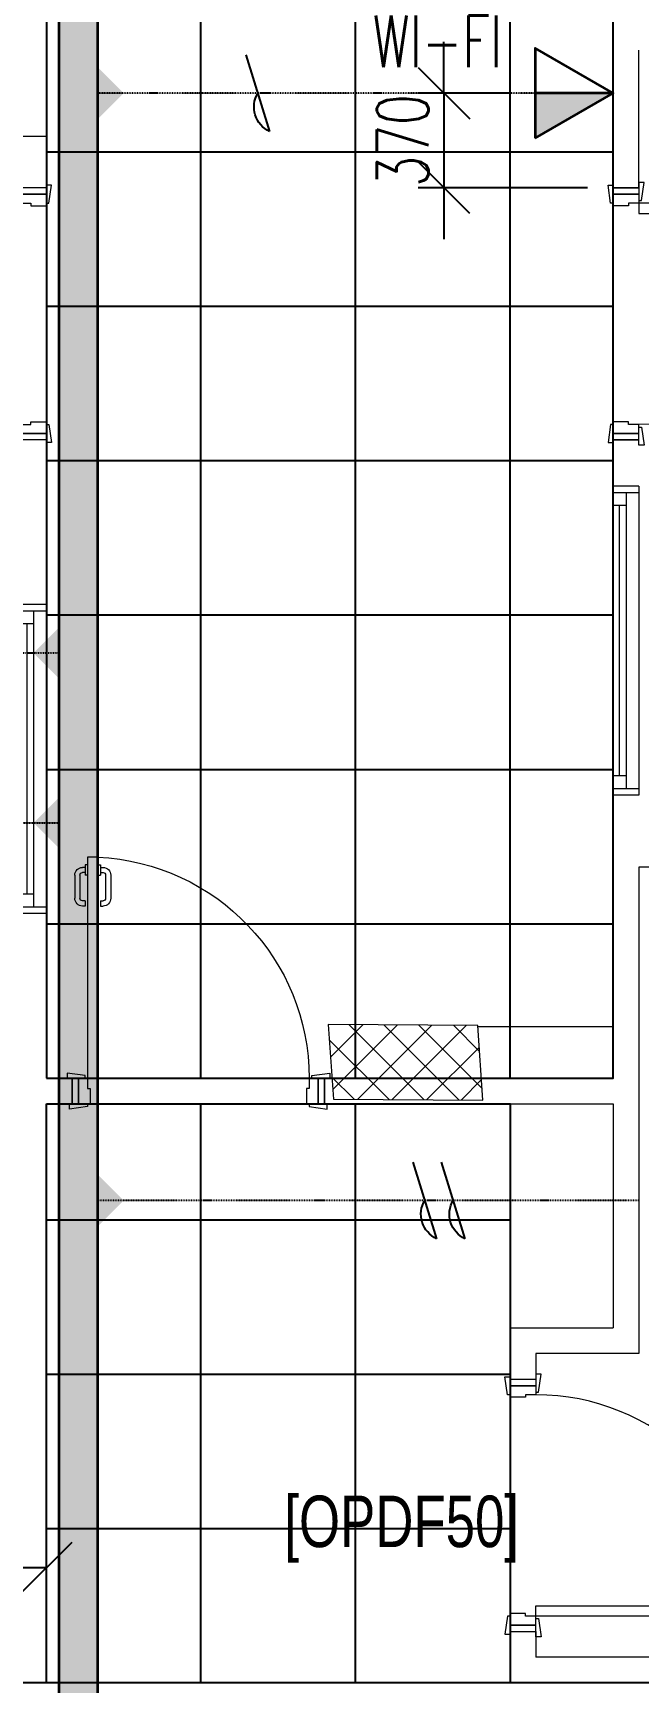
# Model space of a CAD drawing. Extents: x -560814 to 57327, y -29287 to 19916.
# Drawn here: x 33024 to 35376, y -910 to 5501 of the extents above; entities that cross this region are included whole.
import ezdxf

# ---------------------------------------------------------------- set-up
doc = ezdxf.new("R2010")
doc.units = 0
doc.header["$LTSCALE"] = 0.25
doc.linetypes.add('DASHDOT', pattern=[25.4, 12.7, -6.35, 0, -6.35])
for name, color, linetype in [('0 @ 50', 7, 'Continuous'), ('01-First Floor$0$FALSE CEILING', 251, 'Continuous'), ('T-WIRE', 140, 'Continuous')]:
    doc.layers.add(name, color=color, linetype=linetype)
for name, color, linetype, lineweight in [('01-First Floor$0$72_EGR_BASE_TEXT', 252, 'Continuous', 5), ('01-First Floor$0$Aluminum', 251, 'Continuous', 5), ('01-First Floor$0$C-HYDR-CTCH', 251, 'Continuous', 5), ('01-First Floor$0$Hatch', 252, 'Continuous', 5), ('01-First Floor$0$Walls', 251, 'Continuous', 5), ('01-First Floor$0$Wooden Joinery', 251, 'Continuous', 5), ('E-LITE-CLNG-CNDT', 6, 'DASHDOT', 35), ('T-CABL-TRAY', 60, 'Continuous', 35), ('T-DATA-CLNG-COND', 51, 'DASHDOT', 25), ('T-DATA-CLNG-COND @ 100', 51, 'DASHDOT', 25), ('T-DATA-DEVC-TYPE', 2, 'Continuous', 25), ('T-DATA-DIM', 251, 'DASHDOT', 25), ('T-DATA-WALL @ 100', 33, 'Continuous', 35)]:
    doc.layers.add(name, color=color, linetype=linetype, lineweight=lineweight)
doc.styles.add('01-First Floor$0$X3G_ENTITY_9F38', font='swisscl.ttf', dxfattribs={"height": 0.2})
doc.styles.add('DC_SIMPLEX', font='SIMPLEX.shx', dxfattribs={"width": 0.7})
doc.dimstyles.new('DevCad-MM', dxfattribs={"dimscale": 0.01, "dimtxt": 2, "dimasz": 2, "dimexe": 1, "dimexo": 1, "dimgap": 0.6, "dimtad": 1, "dimdec": 0, "dimrnd": 10, "dimzin": 1, "dimdsep": 46, "dimtxsty": 'DC_SIMPLEX', "dimblk1": 'OBLIQUE', "dimblk2": 'OBLIQUE', "dimsah": 1, "dimcen": 3, "dimclrd": 256, "dimclre": 256, "dimclrt": 45, "dimadec": 0, "dimazin": 0, "dimtfac": 1, "dimtdec": 0, "dimtix": 1, "dimtmove": 2, "dimatfit": 2, "dimldrblk": 'OBLIQUE', "dimfxl": 1, "dimtolj": 1, "dimtzin": 0, "dimarcsym": 0})

# ---------------------------------------------------------------- blocks, each defined once
blk = doc.blocks.new('*U86')
blk.add_hatch(color=254).paths.add_polyline_path([(-3.031, 1.75), (-3.031, 0), (0, 0)])
blk.add_line((0, 0), (-3.031, 0))
blk.add_lwpolyline([(-3.031, 1.75), (0, 0), (-3.031, -1.75)], close=True)
at = {"layer": 'T-DATA-DEVC-TYPE', "style": 'DC_SIMPLEX', "width": 0.7, "flags": 8}
blk.add_attdef('DC_TYPE', (2.682, 5.634), '', height=2, rotation=360, dxfattribs=at)
blk = doc.blocks.new('01-First Floor$0$A$C72370EFE')
at = {"layer": '01-First Floor$0$Wooden Joinery'}
for p, q in [((-0.01, -0.04), (-0.02, -0.04)), ((-0.01, -0.06), (-0.02, -0.06)), ((-0.01, -0.03), (-0.01, -0.07)), ((0, -0.03), (-0.01, -0.03)), ((0.04, -0.03), (0.05, -0.03)), ((0.05, -0.03), (0.05, -0.07)), ((0.05, -0.04), (0.06, -0.04)), ((0.05, -0.06), (0.06, -0.06)), ((-0.05, -0.07), (-0.05, -0.16)), ((-0.03, -0.07), (-0.03, -0.16)), ((0, -0.07), (-0.01, -0.07)), ((0.04, -0.07), (0.05, -0.07)), ((0.07, -0.07), (0.07, -0.16)), ((0.09, -0.07), (0.09, -0.16)), ((-0.01, -0.17), (-0.02, -0.17)), ((-0.01, -0.19), (-0.02, -0.19)), ((-0.01, -0.17), (-0.01, -0.19)), ((0.05, -0.17), (0.06, -0.17)), ((0.05, -0.17), (0.05, -0.19)), ((0.05, -0.19), (0.06, -0.19))]:
    blk.add_line(p, q, dxfattribs=at)
for centre, radius, start, end in [((-0.02, -0.07), 0.03, 90, 180), ((-0.02, -0.07), 0.01, 90, 180), ((0.06, -0.07), 0.03, 0, 90), ((0.06, -0.07), 0.01, 0, 90), ((-0.02, -0.16), 0.03, 180, 270), ((-0.02, -0.16), 0.01, 180, 270), ((0.06, -0.16), 0.01, 270, 0), ((0.06, -0.16), 0.03, 270, 0)]:
    blk.add_arc(centre, radius, start, end, dxfattribs=at)
blk = doc.blocks.new('01-First Floor$0$A$C5DAD61B4')
at = {"layer": '01-First Floor$0$Wooden Joinery'}
for points in [[(80, 959.1), (80, 969.1), (10, 979.1), (10, 959.1)], [(940, 959.1), (940, 969.1), (1010, 979.1), (1010, 959.1)], [(70, 859.1), (70, 849.1), (0, 839.1), (0, 859.1)], [(120, 859.1), (120, 0), (80, 0), (80, 859.1)], [(950, 859.1), (950, 849.1), (1020, 839.1), (1020, 859.1)]]:
    blk.add_lwpolyline(points, close=True, dxfattribs=at)
for points in [[(45, 859.1), (45, 959.1), (20, 959.1), (20, 859.1), (45, 859.1)], [(45, 859.1), (80, 859.1), (80, 899.1), (90, 899.1), (90, 959.1), (45, 959.1), (45, 859.1)], [(975, 859.1), (940, 859.1), (940, 899.1), (930, 899.1), (930, 959.1), (975, 959.1), (975, 859.1)], [(975, 859.1), (975, 959.1), (1000, 959.1), (1000, 859.1), (975, 859.1)]]:
    blk.add_lwpolyline(points, dxfattribs=at)
blk.add_arc((80, 859.1), 860, 272.66603, 0, dxfattribs=at)
at = {"layer": '01-First Floor$0$Wooden Joinery', "xscale": 999.9999999998854, "yscale": 999.9999999998854, "zscale": 999.9999999998854, "rotation": 180}
blk.add_blockref('01-First Floor$0$A$C72370EFE', (120, 0), dxfattribs=at)
blk = doc.blocks.new('01-First Floor$0$A$C37be4daf')
at = {"layer": '01-First Floor$0$Aluminum'}
for p, q in [((1416, 598.2), (216, 598.2)), ((241, 498.2), (241, 598.2)), ((291, 548.2), (291, 598.2)), ((1341, 548.2), (1341, 598.2)), ((1391, 498.2), (1391, 598.2)), ((1391, 548.2), (241, 548.2)), ((291, 573.2), (1341, 573.2)), ((1416, 498.2), (216, 498.2))]:
    blk.add_line(p, q, dxfattribs=at)
at = {"layer": '01-First Floor$0$Walls'}
for p, q in [((216, 498.2), (216, 598.2)), ((1416, 498.2), (1416, 598.2))]:
    blk.add_line(p, q, dxfattribs=at)
blk = doc.blocks.new('01-First Floor')
at = {"layer": '01-First Floor$0$Hatch'}
h = blk.add_hatch(dxfattribs=at)
h.set_pattern_fill('ANSI37', color=256, scale=30)
h.set_pattern_definition([(45, (-1823.345, -13062.25), (-67.35192, 67.35192), []), (135, (-1823.345, -13062.25), (-67.35192, -67.35192), [])])
h.paths.add_polyline_path([(49129.3, 8855.6), (48525.4, 8847.5), (48529.3, 8559.1), (49133.2, 8567.2)])
h.paths.add_polyline_path([(41968.6, 8847.9), (41385, 8842.5), (41365.1, 8551.1), (41948.6, 8556.5)])
h.paths.add_polyline_path([(27591.6, 8840.5), (26992.5, 8836.4), (26986.8, 8543.4), (27585.9, 8547.5)])
h.paths.add_polyline_path([(34776.8, 8842.7), (34175.6, 8835.2), (34167.4, 8549.5), (34768.6, 8557)])
h.paths.add_polyline_path([(20372.4, 8849.8), (19765.9, 8827.9), (19780.4, 8535.4), (20386.9, 8557.2)])
h.paths.add_polyline_path([(13635.8, 8839.4), (12413.8, 8863.3), (12407.4, 8567.2), (13629.3, 8543.3)])
h.paths.add_polyline_path([(13649.8, 1639.3), (12434.8, 1623.6), (12421.4, 1331.2), (13636.4, 1346.9)])
h.paths.add_polyline_path([(13623.8, -5553.9), (12420.7, -5569.8), (12415, -5862.9), (13618.1, -5846.9)])
h.paths.add_polyline_path([(13642.3, -12752.6), (12445.6, -12764), (12448.4, -13058.5), (13645.1, -13047)])
h.paths.add_polyline_path([(6007.3, -12750.5), (5403.7, -12754.2), (5414.4, -13039.6), (6017.9, -13035.9)])
h.paths.add_polyline_path([(5991.8, -5552.5), (5395, -5550.9), (5394.9, -5852.1), (5991.7, -5853.6)])
h.paths.add_polyline_path([(6001.7, 1637.1), (5382.4, 1638.3), (5371.8, 1335.4), (5991.1, 1334.1)])
h.paths.add_polyline_path([(5978.4, 8816.5), (5377.7, 8830.9), (5374.1, 8541.3), (5974.8, 8526.8)])
h.paths.add_polyline_path([(-1220.7, 8814.6), (-1823.3, 8837.3), (-1821.5, 8549), (-1218.8, 8526.3)])
h.paths.add_polyline_path([(-1213, -5563.7), (-1815, -5570.7), (-1811.6, -5862.3), (-1209.6, -5855.3)])
h.paths.add_polyline_path([(-1195.5, -12758.3), (-1793.9, -12759.3), (-1789, -13060), (-1190.6, -13059)])
h.paths.add_polyline_path([(20391.2, -12745), (19785.5, -12758), (19791.3, -13059.2), (20396.9, -13046.2)])
h.paths.add_polyline_path([(20384.7, -5552.6), (19790.3, -5570.1), (19792.4, -5866.7), (20386.8, -5849.1)])
h.paths.add_polyline_path([(20376, 1655.5), (19777, 1647.8), (19781.1, 1347.6), (20380, 1355.3)])
h.paths.add_polyline_path([(27576.3, 1640.2), (26974.4, 1644.9), (26978.6, 1352.8), (27580.6, 1348.1)])
h.paths.add_polyline_path([(27580.1, -5542.5), (26976.2, -5560), (26989.7, -5860.1), (27589.8, -5839.1)])
h.paths.add_polyline_path([(27596.2, -12758.5), (26992.3, -12751.9), (26990, -13037.6), (27593.8, -13044.2)])
h.paths.add_polyline_path([(34794.7, -12748), (34197.4, -12762.6), (34206.4, -13062.3), (34803.7, -13047.7)])
h.paths.add_polyline_path([(34787.4, -5559.7), (34186.1, -5557.7), (34187.2, -5855), (34788.5, -5856.9)])
h.paths.add_polyline_path([(34750.9, 1644.2), (34170.1, 1648.9), (34189.8, 1359), (34770.6, 1354.3)])
h.paths.add_polyline_path([(41954.3, 1643.4), (41356.7, 1657.2), (41358.7, 1365.3), (41956.3, 1351.5)])
h.paths.add_polyline_path([(41955.3, -5555.1), (41386.9, -5562.7), (41388.7, -5856.9), (41957.1, -5849.3)])
h.paths.add_polyline_path([(41992.3, -12752.3), (41387.1, -12754.9), (41388.4, -13059.5), (41993.7, -13056.8)])
h.paths.add_polyline_path([(49166.6, -12752.8), (48578.6, -12736.7), (48565.4, -13043.9), (49153.3, -13060)])
h.paths.add_polyline_path([(49150.8, -5553.4), (48547.6, -5552.3), (48545.6, -5848.8), (49148.8, -5849.9)])
at = {"layer": '01-First Floor$0$C-HYDR-CTCH', "elevation": 0, "flags": 128}
blk.add_lwpolyline([(34170.1, 1648.9), (34189.8, 1359), (34770.6, 1354.3), (34750.9, 1644.2), (34170.1, 1648.9)], dxfattribs=at)
at = {"layer": '01-First Floor$0$FALSE CEILING', "linetype": 'Continuous'}
for p, q in [((33676, 1440), (33676, 8610)), ((34276, 1440), (34276, 8610)), ((34876, 1440), (34876, 8610)), ((33076, 5040), (35276, 5040)), ((33076, 4440), (35276, 4440)), ((33076, 3840), (35276, 3840)), ((33076, 3240), (35276, 3240)), ((33076, 2640), (35276, 2640)), ((33076, 2040), (35276, 2040)), ((33676, -910), (33676, 1340)), ((34276, -910), (34276, 1340)), ((33076, 890), (34876, 890)), ((33076, 290), (34876, 290)), ((33076, -310), (34876, -310))]:
    blk.add_line(p, q, dxfattribs=at)
at = {"layer": '01-First Floor$0$FALSE CEILING'}
for points in [[(33076, 1440), (35276, 1440), (35276, 8610), (33076, 8610)], [(33076, 1340), (34876, 1340), (34876, -910), (33076, -910)]]:
    blk.add_lwpolyline(points, close=True, dxfattribs=at)
blk.add_lwpolyline([(48976, -910), (8296.4, -910), (8296.4, -2710), (48976, -2710), (48976, -910)], dxfattribs=at)
at = {"layer": '01-First Floor$0$Walls'}
for p, q in [((35276, 4900), (35276, 5635)), ((35376, 4900), (35376, 5435)), ((32667.5, 5100), (33076, 5100)), ((33076, 4900), (33076, 5100)), ((33076, 4900), (32976, 4900)), ((35376, 4900), (35276, 4900)), ((33076, 3920), (32976, 3920)), ((33076, 3920), (33076, 1440)), ((35276, 3920), (35276, 1440)), ((35376, 3920), (35276, 3920)), ((39376, 2260), (35376, 2260)), ((35376, 2260), (35376, 370)), ((33176, 1440), (33076, 1440)), ((33176, 1440), (33176, 1340)), ((34156, 1440), (34156, 1340)), ((34184.3, 1440), (34156, 1440)), ((34764.8, 1440), (35276, 1440)), ((33076, 1340), (33076, -910)), ((33176, 1340), (33076, 1340)), ((34156, 1340), (35276, 1340)), ((35276, 1340), (35276, 470)), ((34876, 470), (34876, 270)), ((34876, 470), (35276, 470)), ((34976, 370), (34976, 270)), ((35376, 370), (34976, 370)), ((34876, 270), (34976, 270)), ((34876, -710), (34976, -710)), ((34876, -710), (34876, -910)), ((34976, -710), (34976, -810)), ((39376, -810), (34976, -810)), ((33076, -910), (25776, -910)), ((34876, -910), (42876, -910))]:
    blk.add_line(p, q, dxfattribs=at)
at = {"layer": '01-First Floor$0$Wooden Joinery'}
for p, q in [((35276, 1640), (34751.2, 1640)), ((34876, 1340), (34876, 470))]:
    blk.add_line(p, q, dxfattribs=at)
at = {"rotation": 90}
for p in [(35874.2, 2324), (33574.2, 1864)]:
    blk.add_blockref('01-First Floor$0$A$C37be4daf', p, dxfattribs=at)
at = {"layer": '01-First Floor$0$Wooden Joinery'}
for p, rotation in [((32116.9, 4920), 270), ((35835.1, -730), 90.00000000000001)]:
    blk.add_blockref('01-First Floor$0$A$C5DAD61B4', p, dxfattribs=dict(at, rotation=rotation))
at = {"layer": '01-First Floor$0$Wooden Joinery', "xscale": -1}
for p, rotation in [((36235.1, 4920), 90), ((33156, 2299.1), 180)]:
    blk.add_blockref('01-First Floor$0$A$C5DAD61B4', p, dxfattribs=dict(at, rotation=rotation))
at = {"layer": '01-First Floor$0$72_EGR_BASE_TEXT', "insert": (34455, -182, 0), "char_height": 200, "attachment_point": 2, "style": '01-First Floor$0$X3G_ENTITY_9F38'}
blk.add_mtext('[OPDF50]', dxfattribs=at)
blk = doc.blocks.new('*U331')
at = {"lineweight": 0}
h = blk.add_hatch(dxfattribs=at)
h.set_pattern_fill('HEX', color=253, scale=8, angle=180, style=0)
h.set_pattern_definition([(180, (-16914.8, -2e-10), (6e-13, -43.99409), [25.4, -50.8]), (300, (-16914.8, -2e-10), (38.1, 21.99705), [25.4, -50.8]), (240, (-16940.2, -2e-10), (38.1, -21.99705), [25.4, -50.8])])
h.paths.add_polyline_path([(-10897.1, 150), (-10897.1, 0), (0, 0), (0, 150)])
at = {"color": 0}
for p, q in [((0, 150), (-10897.1, 150)), ((0, 0), (-10897.1, 0))]:
    blk.add_line(p, q, dxfattribs=at)
blk = doc.blocks.new('*U106')
blk.add_hatch(color=256).paths.add_polyline_path([(-1, 0), (0, -1), (1, 0)])
blk = doc.blocks.new('*U342')
blk.add_hatch(color=256).paths.add_polyline_path([(1, 0), (0, 1), (-1, 0)])
blk = doc.blocks.new('W-TEL')
blk.add_line((-66, -212.7), (66, 212.7))
blk.add_arc((130.7, 76), 151.2, 115.33007, 210.17896)
blk = doc.blocks.new('*U118')
at = {"layer": 'T-WIRE', "xscale": -0.006999999999825377, "yscale": 0.006999999999970897, "zscale": 0.006999999999999999}
for p in [(0, 0), (1.102, -0.003)]:
    blk.add_blockref('W-TEL', p, dxfattribs=at)
blk = doc.blocks.new('*U117')
at = {"layer": 'T-WIRE', "xscale": -0.006999999999825377, "yscale": 0.006999999999970897, "zscale": 0.006999999999999999}
blk.add_blockref('W-TEL', (0, 0), dxfattribs=at)
blk = doc.blocks.new('_OBLIQUE')
at = {"color": 0, "linetype": 'ByBlock'}
blk.add_line((-0.5, -0.5), (0.5, 0.5), dxfattribs=at)
blk = doc.blocks.new('*D433')
at = {"layer": 'Defpoints', "color": 0, "linetype": 'Continuous', "transparency": 16777216}
for p in [(34972.9, 5267.5), (34619, 4900), (35276, 4900)]:
    blk.add_point(p, dxfattribs=at)
at = {"layer": 'T-DATA-DIM', "linetype": 'Continuous', "lineweight": -2, "transparency": 16777216}
for p, q in [((34619, 5267.5), (34619, 5467.5)), ((34872.9, 5267.5), (34519, 5267.5)), ((34619, 5267.5), (34619, 4900)), ((35176, 4900), (34519, 4900)), ((34619, 4900), (34619, 4700))]:
    blk.add_line(p, q, dxfattribs=at)
at = {"layer": 'T-DATA-DIM', "linetype": 'Continuous', "lineweight": -2, "transparency": 16777216, "xscale": 200, "yscale": 200, "zscale": 200}
for p, rotation in [((34619, 5267.5), 270), ((34619, 4900), 90)]:
    blk.add_blockref('_OBLIQUE', p, dxfattribs=dict(at, rotation=rotation))
at = {"layer": 'T-DATA-DIM', "color": 45, "linetype": 'Continuous', "transparency": 16777216, "insert": (34459, 5083.7), "char_height": 200, "attachment_point": 5, "rotation": 90, "style": 'DC_SIMPLEX'}
blk.add_mtext('\\A1;370', dxfattribs=at)
blk = doc.blocks.new('*D446')
at = {"layer": 'Defpoints', "color": 0, "linetype": 'Continuous', "transparency": 16777216}
for p in [(30701, -462.2), (30701, -910), (33076, -910)]:
    blk.add_point(p, dxfattribs=at)
at = {"layer": 'T-DATA-DIM', "linetype": 'Continuous', "lineweight": -2, "transparency": 16777216}
for p, q in [((30701, -810), (30701, -362.2)), ((33076, -810), (33076, -362.2)), ((33076, -462.2), (30701, -462.2))]:
    blk.add_line(p, q, dxfattribs=at)
at = {"layer": 'T-DATA-DIM', "linetype": 'Continuous', "lineweight": -2, "transparency": 16777216, "xscale": 200, "yscale": 200, "zscale": 200, "rotation": 180}
blk.add_blockref('_OBLIQUE', (30701, -462.2), dxfattribs=at)
at = {"layer": 'T-DATA-DIM', "linetype": 'Continuous', "lineweight": -2, "transparency": 16777216, "xscale": 200, "yscale": 200, "zscale": 200}
blk.add_blockref('_OBLIQUE', (33076, -462.2), dxfattribs=at)
at = {"layer": 'T-DATA-DIM', "color": 45, "linetype": 'Continuous', "transparency": 16777216, "insert": (31888.5, -302.2), "char_height": 200, "attachment_point": 5, "style": 'DC_SIMPLEX'}
blk.add_mtext('\\A1;2380', dxfattribs=at)

msp = doc.modelspace()

# ---------------------------------------------------------------- linework, layer by layer
at = {"layer": 'T-DATA-CLNG-COND'}
for points in [[(34972.9, 5267.5), (33276, 5267.5)], [(29618.7, 3092.6), (33126, 3092.6)], [(35376, 965), (33276, 965)]]:
    msp.add_lwpolyline(points, dxfattribs=at)
at = {"layer": 'T-DATA-CLNG-COND', "elevation": -0.1}
msp.add_lwpolyline([(32976, 2432.2), (33126, 2432.2)], dxfattribs=at)

# ---------------------------------------------------------------- block references
at = {"layer": '0 @ 50', "xscale": 100, "yscale": 100, "zscale": 100, "rotation": 180}
for name, p in [('*U117', (33896.2, 5267.5)), ('*U118', (34654.5, 965))]:
    msp.add_blockref(name, p, dxfattribs=at)
at = {"layer": 'E-LITE-CLNG-CNDT'}
msp.add_blockref('01-First Floor', (0, 0), dxfattribs=at)
at = {"layer": 'T-CABL-TRAY', "linetype": 'Continuous', "rotation": 270}
msp.add_blockref('*U331', (33126, -2410), dxfattribs=at)
at = {"layer": 'T-DATA-CLNG-COND @ 100', "xscale": -100, "yscale": 100, "zscale": 100, "rotation": 90.00000000001782}
for name, p in [('*U106', (33276, 5267.5)), ('*U342', (33126, 3092.6)), ('*U342', (33126, 2432.2, -0.1)), ('*U106', (33276, 965))]:
    msp.add_blockref(name, p, dxfattribs=at)
at = {"layer": 'T-DATA-WALL @ 100'}
ref = msp.add_blockref('*U86', (35276, 5267.5), dxfattribs=dict(at, xscale=-100, yscale=100, zscale=100, rotation=180))
ref.add_attrib('DC_TYPE', 'WI-FI', (34342.2, 5368.7, 0), dxfattribs={"layer": 'T-DATA-DEVC-TYPE', "height": 200, "style": 'DC_SIMPLEX', "width": 0.7, "flags": 8})

# ---------------------------------------------------------------- dimensions: what is measured, and where the dimension line sits
at = {"layer": 'T-DATA-DIM', "linetype": 'Continuous'}
dim = msp.add_linear_dim(base=(34619.047, 4899.9998), p1=(34972.9063, 5267.4736), p2=(35276, 4899.9998), angle=90, dimstyle='DevCad-MM', dxfattribs=at)
dim.commit()
dim.dimension.update_dxf_attribs({"geometry": '*D433', "text_midpoint": (34459.047, 5083.7367)})
dim = msp.add_linear_dim(base=(30701, -462.2), p1=(33076, -910), p2=(30701, -910), dimstyle='DevCad-MM', dxfattribs=at)
dim.commit()
dim.dimension.update_dxf_attribs({"geometry": '*D446', "text_midpoint": (31888.5, -302.2)})

doc.saveas('drawing.dxf')
